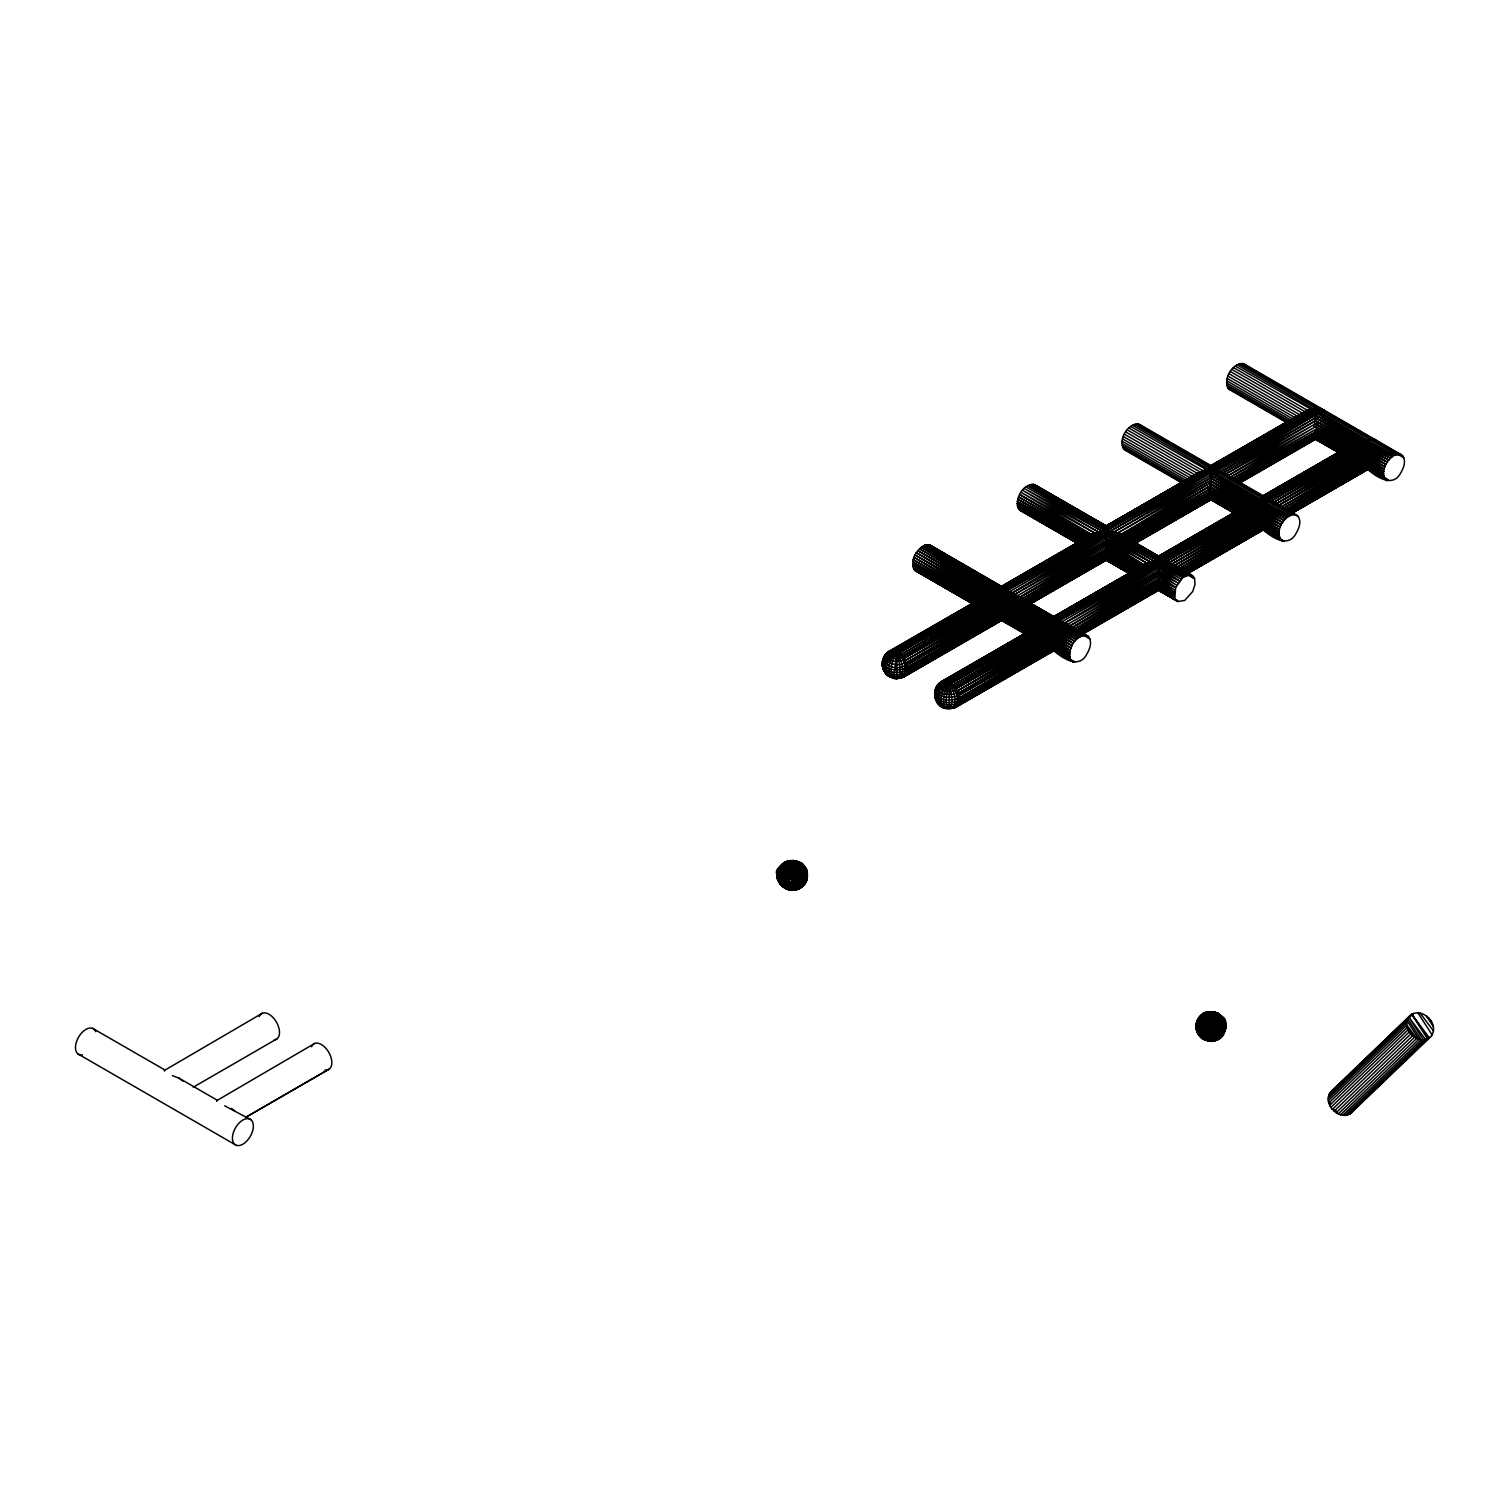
<?xml version="1.0" encoding="UTF-8"?>
<svg xmlns="http://www.w3.org/2000/svg" width="1509" height="1509" viewBox="0 0 1509 1509"><rect width="100%" height="100%" fill="white"/><g stroke="black" fill="none" stroke-linecap="round" stroke-linejoin="round"><path stroke-width="1.5" d="M164.406 1070.447L262.321 1013.237M216.73 1101.212L216.73 1099.91L179.194 1078.256L172.403 1075.634M777.229 875.541L779.474 868.882M801.996 864.261L804.429 868.618C801.807 857.885 777.493 861.432 779.04 872.579C784.718 883.784 814.539 878.295 802.581 864.619C799.996 861.696 795.809 861.224 792.583 863.393C799.412 860.658 808.579 867.618 807.334 875.842C808.371 894.007 774.494 892.517 778.022 874.786M779.04 882.275C769.892 865.921 802.731 852.302 806.787 871.504C808.239 887.235 771.948 884.915 778.757 868.731M790.791 889.518C764.346 886.16 796.431 844.7 806.881 872.862C803.807 902.024 750.822 868.863 792.018 863.11L792.885 862.658M788.622 888.575C776.946 886.575 785.472 867.864 792.414 863.488C803.448 863.054 811.37 875.88 804.09 884.708M807.032 878.521L806.24 869.92M806.579 880.162L807.277 874.145L805.542 868.411M1026.799 634.78L1001.58 620.218L903.646 677.013L898.534 677.107L903.646 677.013L1001.58 620.539L1001.58 591.377L924.904 545.202C916.34 549.144 908.682 562.046 915.076 570.534L972.833 603.94M955.97 707.231L953.82 708.079L1053.904 650.417L1073.333 661.904L1053.904 650.756L955.97 707.231L950.859 707.325L953.82 708.079L1053.904 650.417L1072.031 661.168L1070.221 658.584L1053.904 649.455L1053.904 650.681C1062.713 658.697 1079.312 669.072 1086.782 654.152C1089.856 649.115 1092.761 641.306 1088.064 636.383L1065.128 623.066M1050.321 620.237L1053.904 621.576L1053.904 650.756L1073.333 661.904M1029.553 602.846L1106.21 558.82L1130.354 573.439M1019.726 510.117L1077.633 543.485L1019.726 510.117C1011.766 500.837 1025.535 478.523 1036.796 486.445L1106.21 526.094L1197.052 473.543L1106.21 525.943L1106.21 560.122L1129.92 573.816L1106.21 560.046L1029.723 604.222L1106.21 560.122L1129.977 573.76M1158.535 589.604L1175.643 599.62L1158.535 589.038L1081.255 634.233L1158.535 589.604L1176.68 600.752L1158.535 590L1158.535 564.706L1182.886 577.494L1189.941 574.872L1194.543 578.551L1195.015 584.492L1192.714 591.49L1184.697 600.431L1177.982 601.487L1158.535 590.34L1082.047 634.44L1158.535 590L1177.982 601.487L1158.535 590L1081.255 634.421M997.996 590.038L1002.183 591.754L1106.21 532.639L1159.006 561.442L1159.648 565.29L1158.535 565.347L1158.535 561.159L1154.97 559.82L1157.177 560.48L1261.128 500.799L1265.014 499.875M1224.459 1021.329L1224.572 1031.967L1225.101 1022.385L1220.479 1015.84L1213.198 1014.048L1201.786 1017.066L1197.863 1020.933L1196.071 1026.026L1198.391 1034.269L1203.333 1038.192L1200.938 1036.985C1195.128 996.525 1246.981 1016.387 1215.839 1039.871C1206.257 1044.134 1214.292 1018.028 1210.275 1012.199C1213.047 1009.653 1208.935 1027.422 1210.256 1032.816C1212.312 1051.471 1202.767 1033.439 1207.54 1025.422C1207.351 1021.763 1212.651 1005.918 1214.255 1015.425C1197.542 1019.103 1216.499 1005.579 1219.197 1016.67M1198.391 1034.269C1188.903 1019.914 1209.501 1003.711 1219.479 1020.442C1225.912 1026.61 1224.761 1039.475 1214.462 1040.493C1218.385 1041.568 1229.024 1030.364 1225.157 1022.668M1196.882 1021.989L1197.165 1031.967M1198.995 1035.023C1194.902 1025.516 1202.73 1042.7 1201.334 1033.872C1201.164 1026.686 1204.635 1019.499 1210.067 1014.878C1221.328 1006.201 1229.194 1028.025 1213.406 1026.761C1198.561 1030.609 1191.62 1011.634 1210.859 1014.293C1226.911 1013.595 1228.119 1038.022 1218.782 1037.456M1214.255 1039.776C1212.5 1037.607 1220.611 1044.077 1222.988 1031.515M1225.346 1029.402C1216.707 1048.227 1232.381 1020.197 1221.988 1016.632C1215.481 1009.37 1203.786 1015.783 1199.315 1022.366C1186.696 1041.097 1223.912 1044.888 1223.158 1032.099M1223.912 1033.231L1225.61 1027.025L1223.346 1018.481M1218.517 1039.003C1222.667 1035.683 1227.439 1029.874 1224.61 1024.271L1224.61 1022.291L1225.497 1024.328M1400.729 454.379L1393.995 455.435L1367.833 441.571L1263.184 502.648L1263.184 529.923L1186.696 574.042L1263.184 529.829C1272.219 537.902 1288.573 548.22 1296.08 533.299C1299.155 528.263 1302.041 520.473 1297.363 515.531L1275.954 503.176M1374.567 439.27L1367.833 440.326L1367.833 469.506L1292.364 513.022L1367.833 469.412C1376.868 477.485 1393.222 487.803 1400.729 472.883C1403.804 467.847 1406.69 460.056 1402.012 455.114L1243.756 363.744C1232.193 362.367 1222.026 379.966 1229.005 389.284L1287.366 422.992M1211.595 1040.852L1212.481 1028.082L1209.86 1011.615M1198.731 1017.896C1215.877 993.394 1225.346 1057.866 1203.692 1037.249C1202.371 1030.345 1204.842 1023.196 1208.407 1017.33C1209.03 1011.898 1220.894 1013.143 1212.557 1012.03C1208.671 1019.594 1204.446 1035.249 1210.539 1041.153M1214.5 1040.663L1211.746 1041.04L1213.406 1039.984L1213.896 1033.722L1211.123 1015.029L1208.558 1011.784L1206.068 1015.067L1209.124 1017.538L1214.538 1016.745L1215.349 1013.935L1211.463 1012.199M1212.463 1012.784C1223.761 1013.633 1207.973 1024.139 1204.974 1015.727C1212.481 1001.901 1218.895 1038.135 1212.519 1041.059C1238.097 1038.173 1213.576 1001.354 1199.466 1017.764L1203.786 1013.388M1211.105 1011.879L1209.086 1031.628L1210.275 1040.55M1198.24 1018.688L1201.277 1015.991C1212.236 1005.032 1224.044 1030.326 1217.65 1039.286C1220.555 1035.721 1214.802 1002.391 1200.787 1015.614M1224.289 1032.609L1223.441 1018.896L1221.517 1016.104M1198.995 1017.726C1192.695 1029.874 1216.103 1032.797 1222.516 1025.535L1220.649 1015.425L1222.516 1017.519M1212.727 1015.368L1213.198 1014.048L1211.746 1013.143L1208.445 1014.293L1209.973 1015.764L1212.727 1015.368L1216.235 1018.386L1219.178 1022.253L1218.876 1025.233C1228.609 1040.701 1203.013 1045.831 1197.976 1032.986C1193.808 1020.291 1216.669 1005.352 1222.743 1019.499L1223.988 1020.688L1221.743 1016.5L1216.575 1013.878M1219.479 1038.23C1225.044 1028.685 1216.292 1014.595 1206.163 1012.464M1221.517 1019.48C1216.65 1023.875 1225.346 1030.383 1221.215 1036.287L1210.312 1039.041L1199.844 1035.778C1197.184 1033.929 1209.52 1043.323 1203.786 1039.361M780.474 884.406C775.701 873.786 788.132 860.602 798.506 861.884M1220.479 1036.909C1228.571 1027.346 1213.462 1008.899 1202.013 1014.538M779.342 871.825L779.342 869.844L777.342 876.257M788.698 889.178C775.777 886.387 784.246 867.675 792.508 863.431L799.11 866.355L804.09 871.485L806.278 877.597L805.542 882.576L806.975 878.238M1209.992 1011.709C1212.01 1012.275 1199.825 1013.916 1204.201 1014.18L1204.918 1014.501C1181.641 1025.554 1215.292 1039.984 1224.233 1026.422C1226.723 1009.37 1192.28 1011.275 1196.637 1028.327M777.342 874.145L779.889 883.67M803.429 883.934C812.2 876.842 801.411 864.016 792.546 863.412C789.792 861.318 803.071 859.923 804.24 866.449M1196.184 1025.328L1198.127 1033.665M1197.316 1030.911C1189.997 1024.158 1214.066 1003.919 1224.233 1020.405L1223.497 1018.688M1350.046 1113.982L1430.89 1036.551C1440.51 1024.762 1422.044 1005.918 1410.142 1015.482L1331.655 1091.007C1319.149 1103.4 1343.368 1125.261 1353.611 1110.417M1200.07 1035.344L1196.882 1030.779L1196.222 1024.328M1224.403 1030.911L1225.195 1023.762M1225.61 1027.723L1225.648 1026.026M801.411 863.657C786.378 857.885 793.621 880.935 792.055 889.65C784.925 888.933 789.301 870.41 792.546 863.412C811.012 858.942 796.639 877.578 786.661 869.957C775.701 865.619 793.225 856.093 791.999 864.091C831.61 866.034 780.096 898.496 778.323 869.618M1001.58 620.218L899.1 678.05L900.081 678.314C910.795 673.504 903.193 650.794 891.687 650.398C878.125 653.737 879.879 676.9 893.781 677.748L892.215 676.862M949.255 708.513C963.93 709.041 956.348 685.897 947.878 681.313C932.317 677.767 929.865 705.269 944.672 708.079L947.652 707.325M944.672 708.079L937.881 703.515L934.731 696.441C937.447 706.269 952.104 706.57 959.554 702.138L1053.904 648.738L1070.221 658.584C1067.41 648.738 1076.86 632.29 1088.064 636.383L1063.581 622.462L1089.121 637.496L1060.865 621.331M1182.716 483.408L1124.356 449.701C1117.377 440.383 1127.544 422.784 1139.106 424.161L1212.84 466.734M1080.614 632.422L1158.535 588.321L1174.87 598.168L1175.643 587.548L1182.886 577.494L1158.535 562.838L1054.508 621.953C1047.34 618.2 1051.433 626.235 1055.734 623.689L1054.508 621.953L1160.591 560.216L1188.281 574.929L1164.533 560.933L1189.941 574.872M1214.858 1040.625C1220.574 1032.76 1215.933 1016.123 1206.898 1012.332M1183.207 573.175L1263.184 527.905L1279.519 537.751L1263.184 528.622L1185.904 573.816L1263.184 529.584L1282.631 541.071C1272.936 533.035 1284.329 513.098 1296.08 514.795M1373.548 471.695L1386.865 479.843L1367.833 468.771L1290.553 513.513L1367.833 469.167L1387.261 480.654C1378.717 473.939 1386.488 460.038 1393.995 455.435L1237.022 364.801M902.74 677.447C912.662 671.731 904.834 656.811 897.383 652.058L1001.58 591.377L1081.878 635.817L1055.942 620.633L948.784 681.747C941.767 678.786 935.806 685.312 934.731 691.726L934.731 695.743C939.541 704.043 951.972 704.024 959.705 700.119L1053.904 646.871L1069.598 654.812L1053.904 644.513L959.554 697.931C951.745 701.157 939.767 701.628 935.014 693.367L937.183 688.764L941.182 684.954L949.255 681.993L1367.833 440.326L1359.816 441.25L1353.045 443.872L1262.505 496.197M955.065 707.646C964.987 701.93 957.159 687.01 949.708 682.275L1053.904 621.576L1055.734 623.689L1055.112 622.368L1158.535 562.838L1184.697 576.268L1110.303 531.187L1102.136 531.187L1091.422 534.488L1000.882 586.831L1094.591 532.998L1022.498 490.274L1098.212 531.885L999.995 588.868L1102.136 531.187L1025.913 486.879L1186.527 575.401L1161.572 559.933M1225.497 1028.421L1225.648 1026.724M1206.653 1039.871C1201.768 1042.625 1200.315 1024.592 1208.068 1017.198C1210.633 1012.746 1216.424 1010.728 1220.215 1014.972C1226.006 1018.896 1218.668 1023.423 1218.744 1027.893M1218.876 1025.233L1219.178 1022.253M884.614 659.131L884.859 656.868C878.672 663.696 884.161 675.447 892.366 677.862M781.134 885.066C776.362 875.654 786.472 866.656 791.716 861.884C791.206 858.979 792.244 861.771 792.018 863.11C792.961 861.79 795.601 859.753 797.148 861.714C806.353 869.052 782.831 872.711 785.359 862.978L780.474 865.977L778.286 871.108M796.092 889.801L792.734 889.688L792.546 863.412L797.657 862.676L801.901 864.091M1211.312 1040.833L1217.82 1038.89L1210.407 1040.833L1213.972 1040.588M904.947 676.277L894.516 677.56L888.216 675.768L885.557 673.297L882.407 666.223L883.519 658.301L888.914 651.473L988.301 594.112L999.524 591.434L1001.58 591.377L1003.41 593.471C1001.184 595.301 995.299 591.415 999.75 590.509L1102.136 531.187L1024.158 488.444L1098.212 531.885L1000.41 587.642L1094.591 532.998L1021.008 492.349L1091.422 534.488L1001.599 586.416M934.731 695.743L936.617 686.444L941.239 681.691L1040.625 624.33L1051.848 621.633L1053.904 621.576L1054.942 623.877M934.731 692.424L935.844 688.519M780.775 868.694L782.247 864.242L781.36 868.297L784.322 871.447L790.301 873.466L796.507 873.164L802.977 869.109L803.203 866.015L801.147 863.638M1430.89 1036.551C1419.177 1048.076 1398.541 1027.139 1410.142 1015.482M779.285 879.407L779.549 883.086L785.453 887.292L779.851 883.482L779.134 875.861L783.85 867.958L792.018 863.11C792.659 857.961 801.486 864.053 796.111 861.262M787.321 889.178C788.905 890.932 776.852 883.029 781.209 882.595M782.077 883.369C788.226 895.327 804.391 888.197 806.542 879.898M807.183 877.54L806.674 874.069M1225.195 1023.064C1225.478 1037.871 1190.846 1035.702 1197.599 1019.914M1225.157 1030.1C1220.064 1040.644 1193.77 1039.135 1197.259 1025.309M1219.781 1023.309C1213.991 1028.666 1194.317 1025.158 1201.089 1015.425L1199.221 1017.519L1204.823 1013.671L1214.255 1015.425L1221.007 1020.48L1224.233 1026.422M1205.729 1012.52C1193.336 1019.367 1216.839 1027.629 1219.894 1017.5C1211.387 1002.938 1185.904 1033.759 1205.144 1039.795M1204.522 1013.614L1204.295 1017.236L1208.313 1019.537L1214.462 1019.235L1217.763 1016.576L1216.443 1012.784L1211.595 1011.898L1205.427 1013.35L1206.879 1012.124M1220.215 1037.777L1221.743 1034.306M1225.346 1025.422C1224.063 1010.709 1193.242 1010.521 1198.297 1026.007C1204.748 1034.608 1230.759 1030.968 1222.743 1017.726M1225.308 1029.119L1224.648 1023.272M1224.761 1029.308L1225.308 1025.63M777.286 874.541C778.21 865.034 789.433 863.846 795.318 860.771M1196.128 1025.724C1198.731 1013.576 1219.461 1009.125 1224.761 1021.461M1223.441 1026.007L1221.328 1032.42L1217.009 1037.57L1205.785 1037.834L1198.297 1033.854M777.286 873.843L777.984 870.523M1197.165 1020.801L1196.128 1025.026L1197.599 1029.628M1198.127 1019.084C1197.674 1029.251 1213.368 1029.874 1220.064 1025.931L1220.328 1024.385M883.255 668.506L883.255 660.602M884.859 669.204L884.859 671.977L887.254 674.73M935.58 698.705L936.617 695.687M1152.989 561.442L1157.629 560.688L1261.128 500.799L1208.332 469.431L1106.21 528.244L1029.553 484.785L1106.21 529.489L1314.905 409.788L1365.777 440.383L1262.731 500.498C1258.827 498.574 1260.524 503.478 1263.184 502.648M789.207 889.386L797.676 889.348L804.712 883.784M779.549 867.298C777.116 887.933 825.649 871.617 796.035 863.186C787.076 857.64 773.966 888.009 787.887 888.047M781.7 867.241L783.416 863.337L792.018 863.11L793.677 860.507L796.752 862.45L790.98 861.469L788.415 863.733L790.942 865.657L794.658 865.487L796.167 863.695L794.413 861.167L796.262 861.488M792.753 860.715C801.562 860.3 797.978 870.391 790.848 867.713C782.681 868.222 787.887 856.414 792.018 863.11C789.641 864.94 792.489 860.413 793.376 860.771C792.112 859.508 792.64 864.487 791.225 862.62C786.736 858.847 778.437 865.487 783.869 869.674C792.942 879.936 815.445 861.582 792.546 863.412L791.206 889.914L800.845 887.745M1052.66 626.876L1053.904 621.576L1050.509 621.331M1224.459 1027.459L1223.573 1030.76C1216.084 1036.777 1201.786 1036.928 1196.373 1028.138M1225.553 1027.44C1222.083 1038.626 1203.05 1038.494 1196.731 1029.798M1221.894 1026.063L1221.007 1029.27M888.216 651.982L893.347 650.454L993.563 592.301L917.849 550.71L989.942 593.414L888.914 651.473C876.691 659.64 896.176 668.223 903.759 663.073L904.947 660.735L1001.58 606.788L1036.494 626.952L1039.097 625.122L1001.58 603.449L903.646 658.509L901.495 657.773C896.912 660.452 885.029 657.113 890.197 650.737M953.82 687.991L1053.904 630.328L1073.333 643.4L1053.904 633.667L955.97 688.708L953.82 687.991C949.236 690.65 937.353 687.312 942.521 680.936M1218.555 1022.63L1211.463 1032.816M783.68 865.487L785.699 861.884L790.358 860.507M777.437 872.862L779.04 868.109M807.126 877.842C803.731 889.593 784.774 889.367 778.267 880.52M1196.279 1024.045C1198.58 1006.673 1225.214 1014.237 1225.044 1028.817L1223.573 1030.76M1225.459 1028.723L1223.158 1033.872M938.938 686.029L939.409 684.275L937.183 687.067L939.409 684.275M1000.939 593.735L1001.58 591.377L998.543 590.66L1000.354 590.755L1106.21 530.961L1316.735 410.901C1322.676 412.41 1315.112 405.676 1313.698 409.26L1002.183 591.754L1003.41 593.471L1002.183 591.754M1196.731 1027.818C1202.711 1035.778 1216.122 1035.664 1223.535 1029.742L1223.988 1028.082M1221.818 1028.761L1222.252 1027.157M1213.462 1021.876L1218.895 1016.84L1216.103 1012.69M1130.562 426.462L1261.128 500.799L1156.724 560.292C1153.31 561.367 1159.516 565.234 1159.006 561.442L1263.184 500.743L1266.768 503.534M799.525 886.632L796.545 889.744M805.542 881.558C807.202 874.239 804.486 888.48 802.486 885.104M777.889 876.616C781.605 882.256 789.301 883.482 795.564 882.84C800.185 885.387 810.71 871.655 806.428 878.427M807.24 876.559C803.58 887.971 784.303 887.499 777.889 878.615M1202.258 1014.52C1195.071 1026.988 1228.326 1025.252 1218.668 1014.161M1220.064 1025.931L1223.346 1022.762L1223.78 1019.688L1215.669 1014.84L1203.975 1014.916L1209.652 1011.954M1221.309 1036.362L1222.46 1034.627L1221.668 1035.344M1206.728 1012.237C1196.788 1014.821 1209.03 1024.969 1212.878 1019.65M1158.535 563.064L1367.833 440.326L1262.731 500.498L1259.6 499.404M1235.211 366.046L1365.777 440.383L1260.788 500.045L1263.184 500.743L1262.09 504.874L1264.297 504.874L1262.731 500.498M1217.65 1024.441L1216.575 1027.384M778.267 869.863L783.869 862.941L792.018 863.11C781.813 864.129 771.627 880.954 784.095 886.273M1224.648 1029.478L1222.535 1034.155L1217.65 1039.286M1213.726 1023.027L1214.16 1021.725M1220.441 1027.063L1216.254 1034.344M1207.143 1013.426L1209.331 1012.671M779.7 867.996L780.153 866.543M792.3 889.989C778.701 889.782 786.585 869.297 792.546 863.412L793.734 863.299L792.546 863.412C794.922 870.938 793.791 886.575 794.206 890.178C807.013 888.254 799.657 869.071 792.546 863.412C786.396 869.259 779.625 882.614 787.264 889.31M1213.802 1020.612L1212.104 1023.234M787.377 861.149L780.323 866.147L779.304 870.825M1218.065 1025.592L1216.82 1028.553M777.682 871.881L782.945 865.449L792.018 863.11L788.471 860.885L784.02 863.129M1211.859 1020.895L1212.312 1019.726M1311.925 412.919L1316.753 407.6L1317.715 408.43M779.455 867.713L784.623 862.601M1223.535 1031.741L1224.761 1023.46M1223.988 1032.062L1224.61 1030.477M1220.14 1029.723L1221.366 1021.914M1219.008 1029.025L1219.63 1027.497M1220.441 1036.758L1224.761 1031.307M799.298 887.292C801.675 879.03 797.997 869.693 792.546 863.412C788.207 869.976 781.247 885.255 789.98 889.914M806.825 871.768C808.334 878.955 804.278 889.141 795.658 888.292L796.865 888.141M805.014 883.387C808.239 874.73 800.675 865.694 792.546 863.412C788.773 871.033 784.303 882.275 789.245 889.914M1198.391 1018.481L1196.373 1023.347M1225.308 1027.12L1223.535 1029.742M888.858 674.844C905.721 689.839 899.006 659.546 896.931 651.794L890.084 651.19M781.53 864.808C773.4 878.125 807.164 880.898 804.41 866.845M801.901 886.896C810.182 879.351 801.354 866.109 792.546 863.412C791.169 870.542 786.095 886.123 791.942 889.669M1223.61 1033.665L1224.308 1032.194M780.379 866.336L786.793 861.507L792.018 863.11C749.86 870.636 815.426 894.875 804.09 866.279M916.359 552.766L988.301 594.112L986.773 594.904L916.359 552.766L989.942 593.414L886.67 654.152C886.255 661.715 897.421 662.451 902.74 660.357L903.646 658.509L1001.58 600.129L1042.266 623.613L937.881 685.067M901.495 657.773L1001.58 598.488L1044.021 623.01L938.994 684.35C938.579 691.933 949.746 692.669 955.065 690.556L955.97 688.708L1053.904 630.328L1074.823 641.325L1053.904 628.706L954.48 686.633L952.386 685.633C949.463 687.387 941.22 685.35 944.54 681.106L1047.812 622.104L1001.58 595.395L898.742 653.02C897.553 655.095 891.857 652.454 895.101 650.926L999.524 591.434L923.093 546.069L1080.048 636.685L1053.904 622.821L949.708 682.275M1053.904 628.706L1076.483 639.476L1053.904 627.122L952.82 684.803L949.255 681.993L946.426 681.898L941.182 683.105L937.183 685.991C936.693 694.876 949.84 695.743 956.084 693.272L957.272 690.952L1053.904 633.667L1072.031 645.626L1053.904 637.005L957.272 690.952L955.065 690.556M892.215 650.888C888.895 655.151 897.138 657.169 900.081 655.434L1001.58 595.395M952.386 685.633L1053.904 625.613L1078.237 637.911L1053.904 622.821L950.161 682.577C952.33 685.652 943.389 682.936 947.426 681.125L1051.848 621.633L1001.58 592.622L897.383 652.058M1214.405 1026.629L1215.103 1025.233M1217.197 1023.309L1213.972 1024.215L1211.406 1028.138M998.543 590.66L1000.957 591.038L1106.21 530.961L896.931 651.794C871.41 651.794 888.424 674.372 904.513 665.809L905.985 663.073L1001.58 606.788M950.859 708.777L952.085 699.95L949.255 681.993C924.602 688.406 938.504 716.832 959.083 703.892L1053.904 649.455L1074.823 662.262L1053.904 650.021L951.424 708.268L953.254 708.211C957.253 699.987 953.386 689.575 949.255 681.993L941.031 684.03L935.58 689.462C937.73 698.12 949.859 698.478 956.838 696.026L958.309 693.272L1053.904 637.005L1070.994 647.965L1053.904 640.212L958.309 693.272L956.084 693.272M1078.237 637.911L1053.904 624.179L950.859 683.615L1053.904 622.821M1222.988 1034.457L1223.78 1033.061L1218.744 1037.607M805.995 879.389L804.844 881.218M948.142 708.457C943.823 702.609 947.69 689.802 949.255 681.993C935.693 685.52 931.525 709.4 949.255 708.872L949.255 681.993L945.671 680.653L1045.888 622.5L1001.58 596.923L900.496 654.585L896.931 651.794C890.782 651.756 884.085 655.246 882.407 661.508C884.689 670.713 897.572 671.09 904.985 668.487L906.758 665.412L1001.58 609.994L1034.552 629.046L1033.872 630.158L1001.58 611.503L904.513 665.809M957.31 698.686L959.083 695.63L1053.904 640.212L1070.221 650.322L1053.904 641.721L956.838 696.026M1220.423 1032.892L1221.29 1031.401M1221.29 1033.401L1222.158 1031.892M1219.442 1032.307L1220.291 1030.817M1222.007 1033.816L1222.875 1032.326M1214.198 1025.422L1212.481 1028.082M1217.159 1030.854L1218.027 1029.402M778.606 868.958L780.474 865.977M803.429 885.368L804.542 879.445L802.618 873.051L798.28 867.222L792.546 863.412L795.224 877.106L794.941 889.518L797.676 889.348M1200.73 1015.915C1197.656 1023.027 1208.879 1025.535 1213.972 1024.215M1197.618 1021.631L1196.279 1028.025M1222.516 1025.535L1224.139 1019.914M794.3 889.518C802.448 886.575 795.903 869.863 792.546 863.412L801.619 865.751L806.975 872.749M1213.104 1024.347L1211.369 1026.912M783.416 863.337C771.25 875.824 807.9 880.332 803.429 865.619M1315.358 431.499L1347.801 448.909L1349.386 446.721L1314.264 425.991M1262.09 502.516L1263.184 500.743L1264.787 502.365L1367.833 441.571L1392.185 456.661L1367.833 444.363L1265.014 501.988L1367.833 442.929L1392.185 456.661M1199.165 1017.33L1197.75 1020.688L1198.976 1019.499M1132.372 425.217L1289.346 515.852L1263.184 501.988L1159.006 561.442L1157.441 565.29L1158.535 565.347M1001.58 611.503L907.23 667.732L905.155 670.977C897.685 673.504 886.67 673.24 882.407 665.544C882.652 658.018 889.876 652.586 896.931 651.794C901.062 659.376 904.928 669.789 900.93 677.994L900.081 678.314M1069.598 654.812L1053.904 645.758L959.705 700.119L1053.904 644.513L1069.749 652.624L1053.904 641.721L959.554 697.931L957.479 701.195L959.554 702.138L1053.904 647.87L1069.749 656.811L1053.904 646.871L959.554 702.138M1203.295 1014.52L1204.54 1013.086M1000.127 593.584L1001.58 591.377L998.185 591.113M1052.433 623.802L1053.904 621.576L1050.358 621.802M888.914 651.473L885.557 654.868L887.085 654.057M794.413 890.159L795.884 889.386M785.68 862.431L789.452 860.771M1215.952 1029.987L1213.858 1032.628M779.889 866.713L783.869 862.941M778.984 868.335L782.662 863.789M797.827 889.31L801.883 886.481M805.58 882.35L801.411 887.33L796.45 888.537M1197.505 1020.405L1199.183 1018.594M1197.825 1019.518L1198.844 1018.311L1198.863 1020.424M1212.538 1029.289L1213.538 1027.987M1211.312 1024.479L1208.2 1027.987M1217.009 1037.57L1222.46 1034.627M1218.423 1032.703L1212.595 1038.324M1216.235 1033.307L1217.273 1031.967M1214.858 1030.194L1212.67 1032.76M777.739 878.917C776.305 870.655 784.397 863.865 792.018 863.11L789.962 860.639L786.585 862.167M982.227 598.828L986.773 594.904L915.076 555.01L984.17 596.753L914.02 557.33L982.227 598.828L913.247 559.688L981.548 599.941L912.775 561.989L978.737 601.091M1087.763 537.336L1086.876 538.411L1017.896 499.272L1087.763 537.336L1090.045 535.374L1019.726 494.594L1088.819 536.317L1018.669 496.914L1087.763 537.336L1002.636 586.341L1046.718 561.291M1159.648 562.932L1263.184 504.779L1287.535 517.078L1263.184 501.988L1159.459 561.744L1159.101 563.027L1159.912 562.065L1162.119 563.951L1159.006 561.442L1156.931 562.782L1158.535 561.159L1150.537 562.084L1143.747 564.706L1139.201 568.629L1106.21 549.578L1018.764 598.13M1209.181 488.746L1243.85 508.212L1251.565 502.78L1261.128 500.799L1155.875 562.027M792.678 863.337L791.338 863.525M1218.442 1033.722L1216.179 1036.211M1216.179 1032.231L1212.689 1035.815M804.919 881.803L803.429 883.425M1221.517 1036.645L1222.554 1035.419L1219.027 1038.626M1219.913 1036.476L1221.818 1034.702M1217.273 1035.928L1218.423 1034.684M800.543 887.556L795.941 888.895L796.262 876.955L792.546 863.412L801.562 865.317L806.278 871.41L805.089 869.184L806.146 870.448M935.58 690.82L936.938 689.33M900.081 677.748L898.534 677.107M794.639 864.299L792.715 861.922L789.584 863.337L791.848 864.921L794.639 864.299L792.546 863.412C797.318 870.58 801.543 881.162 797.318 889.329M952.386 707.966L951.066 707.023M805.655 881.181C798.336 888.179 781.888 888.065 777.588 877.936M805.127 882.972C798.355 889.31 786.114 889.046 779.455 882.671M1219.008 1036.872L1221.007 1035.193M803.354 882.897C806.146 882.708 799.996 890.574 796.205 888.726M1220.762 1036.023L1214.952 1040.305M1207.294 473.336L1314.905 409.788L1313.679 408.732L1315.508 410.127L1319.545 407.996L1324.053 411.636M1209.181 1029.289L1210.331 1028.138M1261.581 502.365L1263.184 500.743L1264.297 502.516M803.675 885.255L800.807 887.688L802.863 883.444L802.128 876.182L798.261 868.675L792.546 863.412L802.354 867.788L806.975 876.239M1330.297 1092.516L1411.783 1014.293L1429.381 1037.909M1329.259 1094.289L1407.746 1018.764L1421.233 1039.776L1342.746 1115.302M1338.54 1085.763L1331.655 1091.007M1351.894 1072.899L1368.588 1056.828M1376.944 1048.793L1385.281 1040.757M1393.637 1032.722L1400.314 1026.309M1403.653 1023.083L1413.669 1013.444M1328.58 1096.289L1407.067 1020.763L1418.969 1039.286L1340.482 1114.811M1328.278 1098.458L1406.765 1022.932M1328.844 1103.004L1407.331 1027.478L1412.613 1035.683L1334.126 1111.209M1330.863 1107.417L1409.349 1031.892M1414.574 1037.211L1336.106 1112.737L1333.899 1109.304M1344.991 1115.396L1423.477 1039.871L1408.784 1016.991L1425.628 1039.588L1347.141 1115.113M1361.156 1102.098L1369.493 1094.063M1376.17 1087.631L1384.526 1079.595M1392.882 1071.56L1396.221 1068.353M1407.897 1057.111L1421.271 1044.247M1349.121 1114.453L1427.608 1038.928L1411.783 1014.293L1428.533 1038.456M791.433 861.017C775.947 870.618 811.125 865.996 791.772 860.696M1157.441 562.932L1159.006 561.442M1213.896 1033.722L1211.482 1035.891M1213.896 1035.702L1215.085 1034.57M1208.087 1029.176L1209.256 1028.082M786.038 861.979L788.924 860.903M1207.143 1027.836L1208.332 1026.761M1217.291 1039.626L1220.8 1036.985M999.392 593.339L1001.58 591.377L1002.617 593.678M1051.716 623.538L1053.904 621.576L1054.112 623.971M803.354 884.463L806.523 879.087M1211.482 1034.91L1212.689 1033.835M799.94 888.084C805.485 880.2 799.298 868.712 792.546 863.412M804.184 884.349L800.411 886.726M1212.84 1015.274L1204.446 1013.124M1220.14 1035.664L1211.369 1040.135M1207.841 1033.722L1209.067 1032.76M939.013 683.426L1040.625 624.33L1001.58 601.789L903.646 658.509M1314.452 425.821L1350.442 445.702L1353.045 443.872L1314.811 420.521M1221.215 1016.462L1220.064 1015.312C1200.485 1005.749 1184.188 1040.852 1212.632 1037.57L1213.858 1036.608M1213.745 1038.211L1216.084 1037.06M1217.801 1037.947L1213.915 1040.399M781.945 864.431L786.453 861.601M781.436 865.072L785.699 862.771L792.018 863.11L788.981 861.186M1200.277 1016.255L1202.107 1015.557L1200.938 1015.764M1221.46 1036.494L1215.575 1040.305M1211.463 1037.626L1212.67 1036.721M1263.184 501.988L1160.364 562.404L1263.184 503.346L1263.184 500.743L1156.498 562.574M940.541 682.181L1042.266 623.613M1261.147 502.157L1263.184 500.743L1260.524 500.347M1216.311 1039.418L1217.537 1038.588M1207.879 1036.608L1209.049 1035.815M1214.575 1039.324L1215.782 1038.513M1219.574 1037.419L1218.404 1038.192L1220.196 1037.362M895.818 678.239L892.913 677.994C888.914 669.789 892.781 659.376 896.931 651.794L891.687 651.454L887.254 653.02M1218.065 1038.814L1214.198 1040.267M783.114 863.412L785.585 861.941M781.077 866.883L782.756 865.902M1203.937 1013.444L1205.634 1012.69M1206.332 1013.086L1207.407 1012.52M1216.235 1039.626L1215.066 1039.871M1216.443 1039.965L1214.707 1040.059M896.931 678.673L896.931 651.794C889.159 655.019 882.293 664.337 885.557 672.882C891.536 677.239 900.515 677.692 906.758 673.693L1001.58 618.52L1027.818 633.686M1211.086 480.145L1121.017 534.488L1110.303 531.187L1211.387 470.846L1214.387 473.279M903.759 676.504L1001.58 619.237L1026.799 633.818M939.579 683.219L944.012 681.672L949.255 681.993C941.993 686.746 935.769 697.498 940.541 705.816L946.841 707.759L956.084 706.702L1053.904 649.455L1057.998 651.775M1216.82 1014.501C1211.01 1003.032 1195.335 1041.776 1210.614 1040.87M1205.729 1040.248L1209.124 1040.399M900.081 655.434L902.156 656.434L1001.58 596.923M1107.078 586.926L1052.867 617.822L1146.915 563.197L1106.21 540.807L1010.86 593.754L1106.21 536.506L1150.537 562.084L1052.32 619.086L1154.46 561.405L1106.21 532.639L1002.787 592.15L1003.41 593.471M1217.782 473.619L1317.112 414.107L1212.915 471.959L1110.303 531.187L1186.527 575.401M1018.594 597.866L1106.21 545.277L1142.37 565.592L1051.905 617.785M954.48 686.633L1053.904 627.122M1158.535 564.706L1059.488 623.179L1158.535 566.705L1179.472 580.908L1158.535 571.024L1063.185 623.971L1158.535 566.705L1181.132 579.06L1158.535 564.706L1055.715 622.821L1057.469 624.386M1167.759 563.423L1263.184 506.288L1285.762 518.643L1263.184 507.873L1167.834 563.442L1263.184 509.495L1284.121 520.492L1263.184 507.873M1367.833 445.872L1272.389 503.006L1367.833 447.456L1390.411 458.227L1367.833 444.363L1268.786 502.365L1367.833 445.872L1390.411 458.227M1070.918 628.084L1158.535 575.476L1176.68 585.209L1158.535 573.25L1066.75 624.858L1158.535 571.024L1177.982 582.983L1158.535 573.25L1069.956 625.745M1212.18 481.861L1121.017 534.488L1124.677 537.336L1211.369 485.464M1223.082 472.958L1316.753 417.144M1212.274 481.918L1122.394 535.374L1211.35 485.2L1123.62 536.317M1180.887 569.93L1263.184 520.888L1279.519 529.489L1263.184 519.379L1175.737 567.931M1285.536 509.514L1367.833 460.471L1384.168 469.054L1367.833 458.962L1280.386 507.514L1367.833 455.756L1385.979 464.376L1367.833 452.417L1273.992 505.157M1159.516 557.425L1117.848 532.998L1211.802 477.184M902.74 660.357L904.947 660.735L1001.58 603.449M1224.271 474.807L1316.244 420.389M1227.439 475.901L1317.527 422.614L1224.346 474.939M1230.363 477.07L1316.565 426.142L1227.534 476.089M1031.1 631.347L1001.58 614.295L905.155 670.977L907.23 671.92L1001.58 618.52M1231.004 479.409L1317.319 428.481L1230.439 477.297M1183.037 571.006L1263.184 523.68L1279.047 531.79L1263.184 520.888L1178.454 569.063M1209.143 466.564L1308.265 409.882L1208.898 467.96L1309.906 409.939L1106.21 529.489L1027.742 485.653L1184.697 576.268M1319.092 412.919L1316.735 410.901L1212.915 471.959L1318.545 411.523L1314.452 408.524M1131.146 540.675L1211.274 493.481M1233.343 480.484L1315.773 431.97M1130.769 543.033L1211.237 495.612L1130.977 542.278M1210.822 497.555L1133.674 542.9L1211.35 499.139M1047.812 622.104L947.426 681.125L1049.811 621.821L1001.58 593.961L898.534 653.416L897.836 652.36L1001.58 592.622L898.289 652.68M1175.568 567.742L1263.184 516.172L1281.33 524.792L1263.184 512.834L1169.343 565.573M1001.995 596.715L1001.58 591.377L896.478 651.53L893.347 650.454L991.715 592.792L917.849 550.71M1000.354 590.755L1102.136 531.187M1204.842 470.336L1106.21 528.244L1031.307 484.314L1106.21 527.245L1204.842 470.318L1106.21 526.528L1032.967 484.238L1106.21 527.245M1026.063 601.28L1106.21 554.312L1135.749 570.949M898.968 678.352L894.875 678.352L894.101 674.448L896.931 651.794C889.291 653.68 882.029 661.131 883.519 669.43C889.348 675.73 900.081 676.07 907.23 671.92L1001.58 616.672L1029.138 632.573M1025.931 603.279L1106.21 556.255L1133.731 571.817L1106.21 555.123L1026.063 601.393M1237.399 480.239L1315.905 434.158M945.671 680.653L1044.021 623.01M1322.242 409.071L1317.338 409.26L1209.049 471.77L1257.11 501.271L1157.007 558.651L1253.319 502.176L1209.614 477.429M1154.46 561.405L1050.868 620.878L1052.678 620.953L1154.46 561.405L1106.21 534.488L1003.391 592.603L1005.145 594.169M1261.618 498.253L1359.816 441.25L1313.924 414.088L1361.759 440.854L1261.373 499.875L1363.759 440.571L1313.698 411.353L1361.759 440.854L1261.656 498.234L1357.968 441.76L1314.245 417.012L1356.214 442.363L1261.958 497.027M1078.388 631.479L1158.535 584.511L1174.398 592.207L1158.535 581.795L1073.823 629.536M1287.554 512.645L1367.833 465.621L1383.527 473.562L1367.833 463.263L1285.8 509.721M896.478 651.53L999.524 591.434L921.263 547.295L995.487 591.886L895.101 650.926L997.487 591.603L921.263 547.295M1003.391 592.603L1106.21 532.639M1160.534 558.613L1114.227 531.885L1212.387 474.448L1110.303 531.187L1159.534 558.783L1114.227 531.885L1211.727 477.089M1012.294 595.753L1106.21 540.807L1143.747 564.706L1051.999 617.728L1141.144 566.535L1106.21 545.277L1015.632 596.885L1106.21 543.033L1143.747 564.706M1021.499 599.111L1106.21 549.578L1140.087 567.554L1052.942 617.728M1212.199 487.614L1124.677 537.336L1125.563 538.411L1212.274 487.709M1031.156 602.713L1051.433 590.849M1055.489 588.472L1061.582 584.926M1065.637 582.549L1079.84 574.25M1083.896 571.873L1089.988 568.308L1086.008 570.44M1237.097 482.144L1315.735 436.158M1106.21 558.82L1028.931 604.034L1106.21 559.386L1131.448 573.533L1106.21 558.82L1110.209 561.197M948.784 681.747L1051.848 621.633L946.841 681.313L1051.848 621.633M1055.715 622.821L1158.535 562.838M1073.823 629.31L1158.535 579.796L1175.643 587.548L1158.535 575.476L1069.956 625.933M1083.481 632.912L1103.758 621.067M1107.813 618.69L1113.906 615.125M1117.962 612.748L1132.165 604.449M1136.22 602.091L1140.276 599.714M1146.368 596.149L1150.424 593.773M1154.479 591.415L1158.535 589.038L1177.567 600.676L1158.535 590M1290.553 513.4L1367.833 468.205L1384.168 477.334L1367.833 467.488L1287.856 512.758M1215.537 463.772L1221.611 460.245M1225.648 457.906L1229.684 455.548M1233.721 453.209L1298.362 415.635M1029.553 602.713L1106.21 558.104L1132.297 572.948M1238.531 482.616L1317.263 436.723M1081.878 632.912L1158.535 588.321L1174.398 596.395L1158.535 586.454L1078.69 631.611M1186.527 572.496L1263.184 527.905L1279.047 535.978L1263.184 526.037L1183.339 571.194M1108.21 525.377L1192.167 476.674M1210.275 466.187L1299.4 414.503L1229.005 373.76M889.122 652.888L893.158 650.53M1108.247 526.075L1112.303 523.717M1116.339 521.378L1130.524 513.135M1144.69 504.911L1156.856 497.857M1160.893 495.518L1175.077 487.275M1179.133 484.936L1193.298 476.693M904.985 668.487L1001.58 612.956L1031.383 630.158M1027.478 634.761L1001.58 619.803L901.495 677.862L903.646 677.013M1134.9 543.41L1212.783 498.347L1135.089 542.938M1029.723 604.166L1106.21 559.801L1130.354 573.552M1237.625 483.936L1316.678 438.063L1238.738 482.673M1157.328 557.443L1251.565 502.78L1209.633 477.58M1156.969 558.67L1255.186 501.667L1209.275 474.524M955.97 688.708L1053.904 631.988L1073.333 643.4M959.554 697.931L1053.904 643.155L1069.749 652.624M1180.887 570.1L1263.184 522.321L1279.047 531.79M1285.536 509.684L1367.833 461.905L1383.696 471.374L1367.833 463.263L1287.686 510.589L1367.833 464.489L1383.527 473.562M1185.904 573.929L1263.184 529.187L1284.121 541.429L1270.804 533.281M1186.696 573.967L1263.184 529.584L1280.292 539.203L1263.184 528.622L1186.527 572.628M1291.893 513.23L1367.833 469.167L1384.941 478.787L1367.833 468.205L1291.176 512.211L1367.833 467.488L1383.696 475.561L1367.833 465.621L1287.988 510.778M1032.967 484.238L1106.21 526.094L1198.108 472.977M1106.21 526.528L1203.465 470.318L1106.21 526.094L1034.457 484.578L1106.21 525.943L1198.221 472.921M1216.405 472.128L1317.074 414.07M1010.86 593.678L1106.21 538.619L1150.537 562.084L1052.735 617.86M1018.764 597.96L1106.21 547.465L1141.144 566.535M1132.467 542.674L1210.916 497.385M193.284 1087.197L277.071 1038.777M1135.202 543.391L1212.18 498.951L1135.013 543.372M1238.644 483.653L1317.451 438.119M1262.467 496.216L1354.554 443.08L1314.754 420.257M314.645 1043.455L216.73 1100.646M1210.18 480.937L1248.396 504.289L1157.856 556.614L1124.677 537.336M1051.113 623.198L1053.904 621.576L1050.415 622.293M1063.185 623.877L1158.535 568.818L1179.472 580.908M1071.088 628.159L1158.535 577.664L1175.643 587.548M1078.388 631.611L1158.535 585.341L1174.247 594.395L1158.535 586.454L1080.255 632.309L1158.535 587.454L1174.398 596.395M1183.037 571.194L1263.184 524.906L1278.878 533.979L1263.184 523.68L1181.151 570.138M247.627 1116.245L328.094 1069.73M245.797 1117.301L329.377 1068.976M1106.21 526.094L1191.959 476.769M1210.18 466.281L1298.419 415.541M886.688 653.208L991.715 592.792M1315.301 408.43L1315.508 410.127L1321.563 408.694M898.742 653.02L1001.58 593.961M904.947 660.735L1001.58 605.128L1037.72 626.009M1129.053 540.694L1211.255 493.368M1131.109 541.524L1211.274 495.461M1027.931 602.261L1106.21 557.255L1133.844 572.628M907.23 671.92L1001.58 617.671L1027.403 632.573M1033.458 600.62L1037.494 598.3M1041.531 595.98L1047.604 592.49M1067.806 580.89L1071.862 578.569M1028.931 604.204L1106.21 559.801L1128.147 572.326M1237.814 483.936L1317.414 438.119M1262.561 496.178L1356.214 442.363L1314.961 420.162M1053.282 617.011L1146.915 563.197L1106.21 538.619M1157.384 557.406L1253.319 502.176M1262.033 496.989L1357.968 441.76M957.272 690.952L1053.904 635.346L1072.031 645.626M1287.554 512.796L1367.833 466.621L1383.696 475.561M1081.878 633.044L1158.535 589.038L1175.643 599.62M893.347 650.454L995.487 591.886L919.509 548.861L993.563 592.301M1219.838 472.506L1316.716 417.069M1126.242 539.524L1210.897 491.104L1128.751 539.505L1211.01 493.368M1215.726 463.81L1221.856 460.302M1225.949 457.963L1230.024 455.643M1236.154 452.134L1240.247 449.795M1244.34 447.456L1248.433 445.117M1254.564 441.609L1258.657 439.27M1262.75 436.931L1266.824 434.592M1279.104 427.594L1285.234 424.086M1050.736 559.009L1054.753 556.727M1058.771 554.425L1062.789 552.143M1068.806 548.71L1072.824 546.428M1076.841 544.127L1084.877 539.562M1116.283 521.51L1128.374 514.626M1158.572 497.423L1162.59 495.122M887.858 652.605L950.104 617.143M954.122 614.842L958.14 612.56M962.157 610.277L966.175 607.976M972.192 604.562L976.21 602.261M1208.332 469.431L1313.698 409.26L1209.841 469.997L1211.387 470.846L1316.112 410.486L1318.545 411.523M1106.21 536.506L1007.163 593.018L1106.21 534.488L1150.537 562.084M903.759 663.073L905.985 663.073L1001.58 608.41L1035.438 627.97M1023.913 600.431L1106.21 553.445L1136.032 569.798M1237.342 482.239L1317.168 436.686M1132.769 541.957L1210.954 497.31M1264.165 495.839L1300.305 475.241M1304.323 472.958L1308.341 470.676M1312.358 468.375L1326.411 460.377M1330.429 458.095L1342.482 451.229M1159.516 556.255L1203.692 531.093M1207.709 528.791L1211.727 526.509M1215.745 524.227L1219.762 521.944M1225.78 518.511L1229.797 516.21M1233.815 513.928L1241.85 509.344M1111.096 584.643L1115.113 582.361M1119.131 580.06L1123.149 577.777M1129.166 574.344L1133.184 572.062M940.182 682.804L1010.464 642.777M1014.482 640.476L1018.5 638.194M1022.517 635.911L1026.535 633.61M1263.184 506.288L1164.137 562.8L1263.184 504.779L1285.762 518.643M1280.386 507.364L1367.833 457.378L1384.941 466.715L1367.833 458.962L1283.103 508.476L1367.833 460.471L1383.696 471.374M1175.737 567.78L1263.184 517.794L1280.292 527.131L1263.184 519.379L1178.454 568.893L1182.377 571.383M958.309 693.272L1053.904 638.628L1070.994 647.965M1076.238 630.649L1158.535 583.643L1174.398 592.207L1158.535 582.738L1076.238 630.517L1158.535 581.795L1174.87 589.906L1158.535 579.796L1071.088 628.348M1223.158 473.072L1316.169 420.275M1160.308 557.519L1117.848 532.998L1211.029 479.975M1235.645 481.541L1317.621 434.913M926.79 662.357L940.937 654.302M944.974 652.001L957.102 645.097M961.139 642.796L983.378 630.158M987.414 627.857L1001.58 619.803M950.613 682.898L1053.904 624.179M1295.062 510.155L1307.19 503.252M1311.246 500.95L1315.282 498.668M1319.319 496.367L1333.466 488.312M1337.521 486.011L1367.833 468.771L1384.941 478.787M1190.412 570.572L1194.468 568.271M1198.504 565.969L1210.633 559.084M1214.67 556.783L1218.725 554.482M1222.762 552.181L1228.816 548.729M1232.872 546.428L1236.908 544.127M1240.945 541.825L1261.166 530.338M979.115 692.556L983.151 690.254M987.188 687.953L993.262 684.501M997.298 682.219L1001.335 679.918M1005.39 677.616L1035.702 660.357M1039.739 658.075L1043.794 655.774M1047.831 653.472L1053.904 650.021L1070.994 660.037M902.156 656.434L1001.58 600.129M1231.061 479.636L1315.735 431.763M1233.362 480.749L1315.905 433.951M907.23 667.732L1001.58 614.295M1131.241 540.712L1211.048 495.499M1026.365 601.393L1106.21 556.255L1133.844 572.496M1001.58 616.672L907.399 669.921L1001.58 615.54L1029.044 631.403M1026.233 603.374L1106.21 558.104L1131.448 573.231M1272.483 503.082L1367.833 449.078L1388.77 460.075L1367.833 447.456M1021.499 599.318L1106.21 551.577L1138.522 569.742L1106.21 549.578M1052.678 620.953L1158.535 561.159L1053.282 621.255L1050.868 620.878M1012.369 595.791L1106.21 543.033L1142.37 565.592M1024.177 600.393L1106.21 554.312L1133.693 570.874M951.066 683.237L1053.904 625.613L1076.483 639.476M1277.369 506.251L1367.833 455.756L1384.941 466.715M1172.719 566.667L1263.184 516.172L1280.292 527.131M1125.563 538.411L1210.822 490.972M905.985 663.073L1001.58 609.994M1207.54 1040.267L1209.162 1040.738M784.322 862.563L788.188 861.507L792.018 863.11L782.813 864.129M783.265 863.525C805.24 859.149 769.326 869.599 778.323 880.784M787.472 861.469L784.152 863.978M795.658 889.046L801.543 886.934M798.412 889.027L800.242 888.122M1203.163 1013.746L1204.993 1012.841M1218.404 1024.102C1216.141 1020.669 1213.104 1013.803 1210.859 1014.293C1203.277 1018.877 1195.392 1033.156 1204.389 1039.682M1210.312 1039.041L1208.332 1039.984M942.408 681.408L944.54 681.106M1212.727 1012.86L1215.367 1013.105M1209.181 1039.003L1207.332 1039.833M1214.405 1039.833L1211.859 1040.512M1219.876 1037.815L1218.14 1038.55M1260.788 501.912L1263.184 500.743L1257.525 501.667L1263.184 500.743L1260.524 501.61M1316.735 410.901L1315.508 410.127L1317.338 409.26M1210.859 470.544L1212.689 469.676M1212.312 1040.493L1213.406 1039.984M782.982 865.11C784.265 872.975 808.466 870.221 797.148 861.337M1209.199 1041.059L1208.011 1040.814M1215.99 1040.248L1212.614 1040.399M798.865 888.801L796.148 889.612M998.336 592.565L1001.58 591.377L998.034 591.603M1050.66 622.764L1053.904 621.576M1158.082 560.914L1155.705 561.725L1157.629 560.688L1155.875 560.763M1318.885 411.089L1315.508 410.127L1320.922 409.052L1326.618 412.447M1205.295 1012.784L1210.124 1011.898M1204.201 1014.18L1205.144 1013.878M1218.272 1038.965L1213.821 1039.305M788.547 889.744L789.943 889.65M1213.481 1012.237L1215.273 1012.294M1002.636 587.02L929.808 545.013L924.904 545.202L1080.048 636.685M894.762 678.05L892.913 677.994M786.887 861.714L788.698 861.318M796.507 889.537C809.465 886.5 802.694 869.184 794.394 864.487M795.488 889.97L796.941 889.593M1206.087 1012.539L1208.313 1011.954M1215.65 1040.21L1213.726 1040.814M894.875 676.9L891.121 677.277L888.216 675.617C883.444 667.299 889.669 656.547 896.931 651.794C890.97 657.981 886.424 668.129 890.084 676.504M947.199 707.117L943.427 707.495C937.598 699.912 943.389 688.161 949.255 681.993C945.106 689.575 941.239 699.987 945.238 708.211L947.086 708.268L944.54 707.061M998.09 592.094L1001.58 591.377M790.32 860.847L791.282 860.715M795.658 889.706L796.79 889.197M796.186 889.782L793.413 890.159M1213.179 1040.965L1214.16 1040.795L1212.085 1040.795M1260.355 501.309L1263.184 500.743M956.084 706.702L957.272 706.476M900.93 677.994L898.025 678.239M953.254 708.211L945.238 708.211M1319.055 410.599L1315.508 410.127L1321.79 409.882L1318.338 407.883M789.169 860.752L790.81 860.771M793.527 889.631L795.13 890.065M1208.011 1011.935L1209.426 1011.766M1214.952 1037.287L1212.632 1037.57M1216.914 1039.079L1213.991 1039.173L1215.179 1039.022M789.962 860.639L791.15 860.526M793.281 889.97L794.771 889.838M1212.481 1013.161L1213.538 1013.275L1210.859 1014.293C1207.2 1021.687 1202.352 1033.778 1207.766 1040.663M797.092 889.235L800.468 886.575L790.867 888.122L782.435 885.576L777.437 877.521M1212.104 1041.003L1210.444 1041.04M1233.457 390.322L1230.307 390.039M1128.807 450.738L1125.657 450.455M1024.158 511.155L1021.008 510.872M919.509 571.571L916.359 571.289M788.113 888.235L783.775 887.16L779.851 883.482M784.265 886.651L788.339 888.99L786.906 888.009M1315.508 410.127L1318.998 410.108M1206.728 1039.229L1204.823 1039.079M793.262 860.564L792.432 860.526M904.513 675.07L905.985 675.145M956.838 705.269L958.309 705.363M1206.54 1039.022L1202.56 1038.626M1206.031 1039.437L1202.013 1038.211L1198.693 1034.665M792.885 860.526L794.262 860.866M790.301 889.838L791.81 889.97M1211.746 1011.709L1212.915 1011.822M1212.312 1012.256L1220.064 1015.312M1208.634 1040.72L1210.124 1040.852M1319.545 407.996L1316.753 407.6L1323.016 409.807M793.47 860.583L795.733 862.243M793.244 860.771L796.431 861.111M794.564 861.582L797.469 862.167M791.565 889.631L788.905 889.782M791.093 890.103L786.566 888.707M1212.312 1011.766L1214.575 1013.426M1212.085 1011.954L1213.425 1011.954M1213.179 1011.784L1215.839 1012.879M1207.766 1040.588L1202.145 1037.419M1207.219 1040.663L1208.86 1040.908M1216.594 1012.954L1217.952 1013.388M1213.029 1012.105L1215.65 1012.539M1208.313 1040.795L1205.295 1039.965M785.699 887.613L783.02 886.632M1311.925 408.788L1313.698 409.26M224.728 1105.833L250.909 1119.716A14.807 8.545 -60 0 1 244.703 1142.954A14.807 8.545 -60 0 1 233.046 1133.655A14.807 8.545 -60 0 1 250.909 1119.716M904.985 673.203L906.758 673.693L1001.58 619.237L1001.58 620.463L1025.667 634.384M957.31 703.401L959.083 703.892L1053.904 648.738L1069.749 656.811M795.583 860.885L797.997 861.979M795.111 860.903L798.714 862.356L796.677 861.149M789.452 889.782L785.755 888.405M785.076 887.707L780.379 884.048M1203.597 1038.55L1200.919 1035.985L1205.578 1040.191M1215.009 1012.237L1217.197 1013.086M1217.216 1013.614L1219.63 1014.708M1211.727 1013.841L1209.652 1014.312L1210.859 1014.293C1202.975 1017.726 1196.184 1027.667 1199.995 1036.249M798.676 862.978L802.467 864.883M798.959 863.62L800.034 863.129L805.127 868.015L805.995 871.617L805.221 870.146M1204.54 1039.682L1206.728 1040.512M786.717 889.103L787.887 889.537M1215.575 1012.464L1219.121 1014.18M1218.744 1015.161L1220.441 1015.991M1219.008 1015.878L1219.913 1016.293L1217.895 1013.388M798.355 861.884L800.034 863.129M785.001 888.065L786.227 888.801M1203.05 1038.607L1199.844 1035.778M942.408 706.759L938.787 702.628M1387.261 462.15L1367.833 450.738L1273.992 505.1L1367.833 449.078L1387.261 462.15L1367.833 452.417L1277.236 506.119L1367.833 454.096L1385.979 464.376M1282.631 522.567L1263.184 511.155L1169.343 565.517L1263.184 509.495L1282.631 522.567L1263.184 512.834L1172.606 566.535L1263.184 514.512L1281.33 524.792M1278.878 533.979L1263.184 526.037L1182.905 573.062L1263.184 527.037L1279.047 535.978M783.982 885.896L779.097 881.878L777.286 875.842M800.789 864.374L804.712 867.203M1314.414 416.974L1359.816 441.25M1209.765 477.391L1255.186 501.667M1210.331 480.579L1251.565 502.78L1157.931 556.595L1249.905 503.497L1210.105 480.673M1208.671 490.821L1243.152 509.325L1209.049 488.954M1313.698 422.445L1353.045 443.872M1209.067 482.861L1248.396 504.289M1315.037 433.724L1345.009 450.135M1210.388 494.141L1240.36 510.551L1208.52 491.274M1085.292 635.289L1056.941 620.35M1209.803 486.238L1245.793 506.119L1208.709 483.106M1079.954 542.599L1017.424 505.779L1081.331 541.599L1017.273 503.761L1083.387 540.731L1017.424 501.573L1086.197 539.524L1017.896 499.272M1019.726 494.594L1091.422 534.488M1315.15 435.818L1343.029 451.38L1315.037 434.29M1208.52 495.122L1238.38 511.796M976.738 602.261L912.624 564.177L978.737 601.148M783.926 885.5L782.945 884.953L784.623 887.782M1315.867 429.48L1348.499 447.796L1314.094 426.198M1314.452 437.968L1338.483 451.436M1209.275 474.448L1257.11 501.271L1156.724 560.292L1259.11 500.988L1209.049 471.77M1209.803 498.385L1235.852 512.966M1190.544 576.306L1194.543 578.551L1188.809 575.042M1384.262 477.466L1388.355 479.787M1271.408 533.243L1275.501 535.563M1386.865 479.937L1367.833 469.167L1387.261 480.654M1263.184 503.346L1287.535 517.078M1284.121 541.429L1263.184 529.829M1114.227 531.885L1159.365 557.425M975.474 603.374L912.775 566.196L976.738 602.374M1315.716 437.704L1341.784 452.511M1209.049 496.989L1235.135 511.777M1191.431 575.212L1168.23 562.046L1193.77 577.079L1165.514 560.914M1175.077 565.95L1192.714 575.966L1171.833 563.838M1079.991 542.75L1017.896 507.533L1078.765 542.938M1077.445 543.297L1018.669 509.005L1078.86 543.108M974.154 604.354L914.02 569.421L974.21 603.525M1315.226 431.763L1345.311 448.909M1208.577 491.047L1240.662 509.325M1081.463 542.335L1017.424 505.779L1081.67 543.07M1001.976 588.453L926.658 544.73L1001.901 587.661M1007.993 591.151L1054.753 617.841M1339.181 452.945L1313.434 438.044L1340.218 453.285M1208.992 498.517L1235.569 513.701M1117.848 532.998L1159.27 556.689M1017.424 501.573L1083.688 539.524M912.775 561.989L979.039 599.941M973.512 602.374L913.247 567.95L974.116 603.355M1338.106 451.663L1314.245 437.968L1338.445 452.134M1314.622 438.176L1339.162 452.247M1234.513 512.664L1209.614 498.385L1235.796 513.72M1282.631 541.071L1263.184 529.187L1280.292 539.203M1106.21 560.046L1130.034 573.76L1106.21 559.801L1127.996 572.477M1003.108 587.699L928.318 544.655L1001.731 587.133M1011.2 592.339L1056.489 618.407L1010.992 592.037M926.658 544.73L1003.391 588.85M1007.427 591.17L1053.867 617.86M914.02 569.421L974.984 604.487M974.003 604.336L915.076 570.534L973.343 604.166M1242.265 363.405L1403.068 456.246M1240.605 363.48L1403.823 457.717M1238.851 363.952L1395.806 454.567M1233.457 367.611L1309.925 411.75M1231.797 369.441L1306.247 412.447M1230.307 371.516L1302.739 413.353M1227.968 376.081L1298.4 416.748M1227.194 378.438L1295.609 417.936M1226.723 380.74L1293.138 419.087M1226.553 382.928L1290.968 420.106M1315.018 434.007L1342.916 450.116M1226.723 384.946L1289.101 420.954M1227.194 386.7L1287.573 421.558M1227.968 388.171L1288.346 423.029M1313.509 438.082L1339.615 453.134M1221.611 471.808L1263.882 496.197M1137.616 423.822L1212.067 466.809M1220.121 471.468L1264.391 497.027M1272.445 501.667L1298.419 516.663M1135.956 423.897L1212.425 468.035M1216.461 470.355L1264.749 498.253M1268.786 500.573L1292.93 514.512M1134.202 424.369L1291.176 514.984M1128.807 428.028L1205.276 472.166M1127.148 429.858L1201.617 472.864M1125.657 431.932L1198.108 473.769M1124.356 434.177L1196.807 475.995M1123.318 436.497L1193.751 477.165M1122.545 438.855L1190.978 478.353M1122.074 441.156L1188.488 479.504M1121.923 443.344L1186.319 480.522M1210.369 494.424L1238.267 510.532M1122.074 445.362L1184.452 481.371M1122.545 447.117L1182.924 481.975M1123.318 448.588L1181.679 482.276M1234.966 513.55L1208.879 498.498L1234.532 513.362M1160.081 557.047L1121.017 534.488L1159.157 556.595M1171.229 563.574L1192.714 575.966M1017.273 503.761L1081.293 540.731M1106.21 555.123L1133.693 570.987M1132.052 572.156L1106.21 557.255L1132.297 572.798M1018.669 509.005L1077.879 543.183M1012.275 592.622L1056.507 618.162M1064.581 622.821L1088.064 636.383M912.624 564.177L976.644 601.148M798.45 861.941L800.807 863.299M800.789 863.525L802.166 866.373L800.279 862.997L803.731 865.902M787.566 888.99L786.283 888.179M783.756 887.386L786.114 888.744M92.634 1028.346L164.406 1069.711L164.406 1071.013M77.902 1053.886L236.159 1145.256M1158.535 590.264L1176.68 600.752M929.808 545.013L1002.881 587.341M1007.842 590.66L1055.055 617.973M915.076 555.01L985.396 595.791M1315.527 423.727L1351.649 444.74M1208.879 482.993L1247.019 505.157M1006.05 590.811L1054.904 619.162L924.904 545.202L1081.878 635.817M912.775 566.196L975.021 602.317M1315.226 436.082L1341.294 451.266M1315.414 437.704L1340.709 452.493M1208.577 495.348L1238.644 512.853M1208.822 496.989L1236.06 512.909M931.11 545.749L960.46 563.366M964.496 565.724L996.845 584.568M1019.084 597.545L1033.231 605.788M1037.287 608.146L1043.341 611.673M1047.397 614.031L1051.433 616.389M914.02 557.33L983.114 597.753M1188.47 574.967L1194.543 578.551M1083.82 635.383L1089.894 638.967M1209.614 486.426L1244.736 507.137M921.509 572.741L927.526 576.287M939.56 583.379L945.577 586.926M949.595 589.302L953.594 591.66M957.611 594.018L963.629 597.564M967.646 599.922L971.645 602.298M783.869 887.443L781.379 885.462M1106.21 547.465L1140.087 567.554M1106.21 553.445L1135.749 570.892M1114.189 563.574L1118.169 565.932M1122.168 568.308L1128.147 571.854M1315.716 429.744L1347.801 448.909M1323.94 442.778L1327.939 445.174M1331.957 447.551L1337.955 451.134M1217.291 502.007L1223.29 505.59M1229.307 509.174L1233.306 511.551M1315.15 432.046L1345.009 450.04M1314.886 436.082L1341.991 452.417M1210.388 494.707L1238.361 511.608M1210.237 496.499L1237.342 512.834M1177.322 568.044L1184.98 572.722M1082.236 634.289L1076.502 630.8L1158.535 584.511L1174.247 594.395M1053.904 649.455L1057.696 651.775M1061.506 654.114L1072.918 661.093M1315.301 423.916L1350.442 445.702M1209.445 486.615L1243.85 508.212M1217.291 1013.124L1221.46 1016.255M1221.196 1018.424L1222.743 1019.499M231.518 1108.455L235.178 1111.303M179.194 1078.256L182.853 1081.104M1223.441 1018.896L1221.554 1017.236L1224.403 1021.197M1203.22 1039.003L1200.938 1036.985M803.486 867.185L804.863 868.297M781.945 885.953L785.076 888.122M1197.127 1022.291L1196.58 1026.629M1201.089 1037.324L1199.221 1035.231M779.644 882.105L782.002 884.331M1313.679 408.732L1314.905 409.788M1222.875 1020.424L1222.894 1018.311M1323.242 409.675L1324.468 410.844M1217.857 1016.255L1220.196 1019.594M1201.504 1037.777L1197.825 1033.231M780.889 884.953L781.983 886.066M1375.85 440.024L1377.66 442.609M1323.525 409.807L1324.581 410.938M1245.038 364.499L1246.094 365.612M1140.389 424.916L1142.219 427.5M1217.763 1016.576L1219.329 1018.745M1199.202 1033.514L1197.863 1031.816M1198.58 1033.872L1197.41 1032.194M782.567 886.424L781.134 883.633M803.033 865.11L805.58 868.637M779.097 880.011L778.569 879.087L781.53 885.576M1428.627 1017.915L1431.607 1021.914M1432.607 1024.139L1426.741 1016.255L1433.267 1026.422M1420.214 1013.18L1433.437 1030.911M1335.767 1110.624L1338.238 1113.944L1416.725 1038.418L1406.86 1025.177L1328.373 1100.702L1330.58 1104.135M779.644 881.501L778.04 878.785M1054.508 621.953L1055.734 623.689M1219.894 1017.5L1220.668 1018.669M1417.951 1012.879L1432.098 1034.891M1221.743 1017.934L1223.61 1022.159M1224.459 1025.309L1225.346 1027.327M1197.109 1031.703L1199.315 1035.589M1222.46 1018.122L1223.252 1019.48M932.147 546.862L932.92 548.333M941.654 705.948L936.938 700.798M1221.668 1018.971L1222.743 1021.8M1197.448 1032.609L1196.637 1030.364M806.73 873.051L807.277 874.843M1215.405 1017.538L1215.839 1018.632M1224.572 1020.801L1225.346 1023.347M1222.46 1019.782L1222.988 1021.235M1215.066 1017.745L1215.424 1018.858M1217.461 1018.971L1217.801 1020.235M777.286 876.54L777.531 878.219M1220.215 1021.404L1220.366 1022.876M1223.346 1022.762L1223.497 1024.366M1196.071 1026.026L1196.222 1028.421M807.183 873.447L807.334 875.842M777.229 874.843L777.38 877.238M777.531 873.447L777.776 877.144L777.833 872.749M1216.103 1019.82L1216.141 1021.121M1221.988 1022.913L1222.045 1024.479M1220.894 1022.404L1220.951 1023.932M1224.572 1024.121L1224.61 1025.78M1225.101 1024.441L1225.157 1026.12M82.335 1054.904A14.807 8.545 -60 0 1 78.525 1037.211A14.807 8.545 -60 0 1 95.746 1031.666M311.533 1046.774A14.807 8.545 60 0 1 328.773 1052.32A14.807 8.545 60 0 1 324.944 1070.013M259.208 1016.576A14.807 8.545 60 0 1 275.77 1021.008A14.807 8.545 60 0 1 274.28 1039.871M1408.161 1029.742L1329.674 1105.267L1332.353 1109.417L1410.84 1033.91L1408.161 1029.742M1106.21 551.577L1023.913 600.186L1106.21 552.539L1136.032 569.742L1106.21 551.577M1098.099 563.574L1094.044 565.95L1098.137 563.479M999.524 591.434L894.516 651.096L999.524 591.434M1365.777 440.383L1260.788 500.045L1365.777 440.383M1367.833 441.571L1264.108 501.328L1264.787 502.365L1263.637 501.026L1367.833 441.571"/></g></svg>
